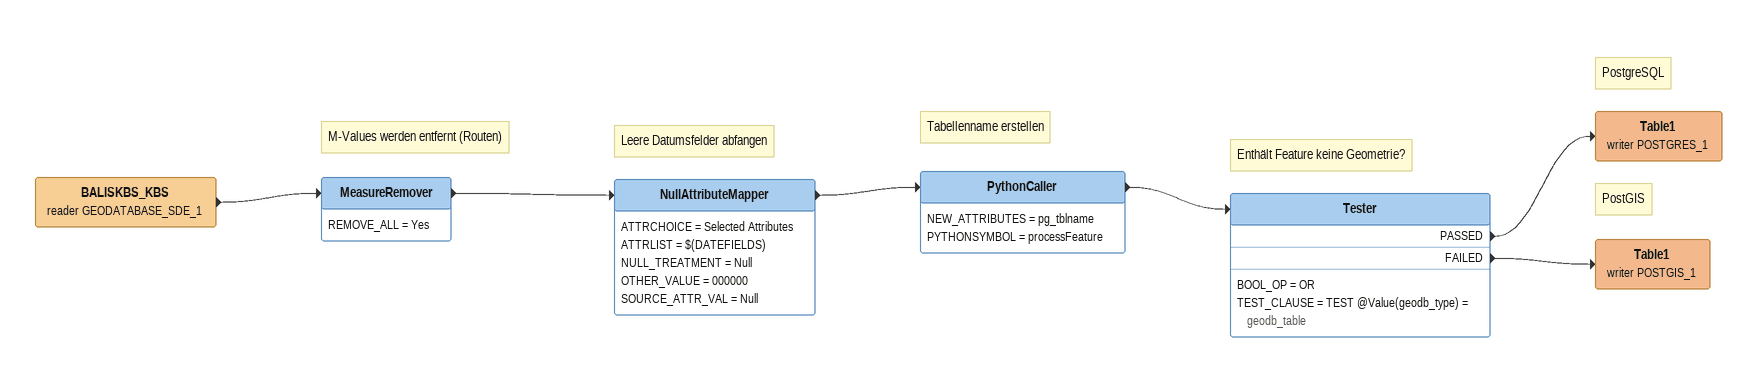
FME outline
BALISKBS_KBS (reader GEODATABASE_SDE_1)
    -> MeasureRemover
Note: M-Values werden entfernt (Routen)
MeasureRemover
    REMOVE_ALL = Yes
    -> NullAttributeMapper
Note: Leere Datumsfelder abfangen
NullAttributeMapper
    ATTRCHOICE = Selected Attributes
    ATTRLIST = $(DATEFIELDS)
    NULL_TREATMENT = Null
    OTHER_VALUE = 000000
    SOURCE_ATTR_VAL = Null
    -> PythonCaller
Note: Tabellenname erstellen
PythonCaller
    NEW_ATTRIBUTES = pg_tblname
    PYTHONSYMBOL = processFeature
    -> Tester
Note: Enthält Feature keine Geometrie?
Tester
    BOOL_OP = OR
    TEST_CLAUSE = TEST @Value(geodb_type) = geodb_table
    PASSED -> Table1 (writer POSTGRES_1)
    FAILED -> Table1 (writer POSTGIS_1)
Note: PostgreSQL
Table1 (writer POSTGRES_1)
Note: PostGIS
Table1 (writer POSTGIS_1)
